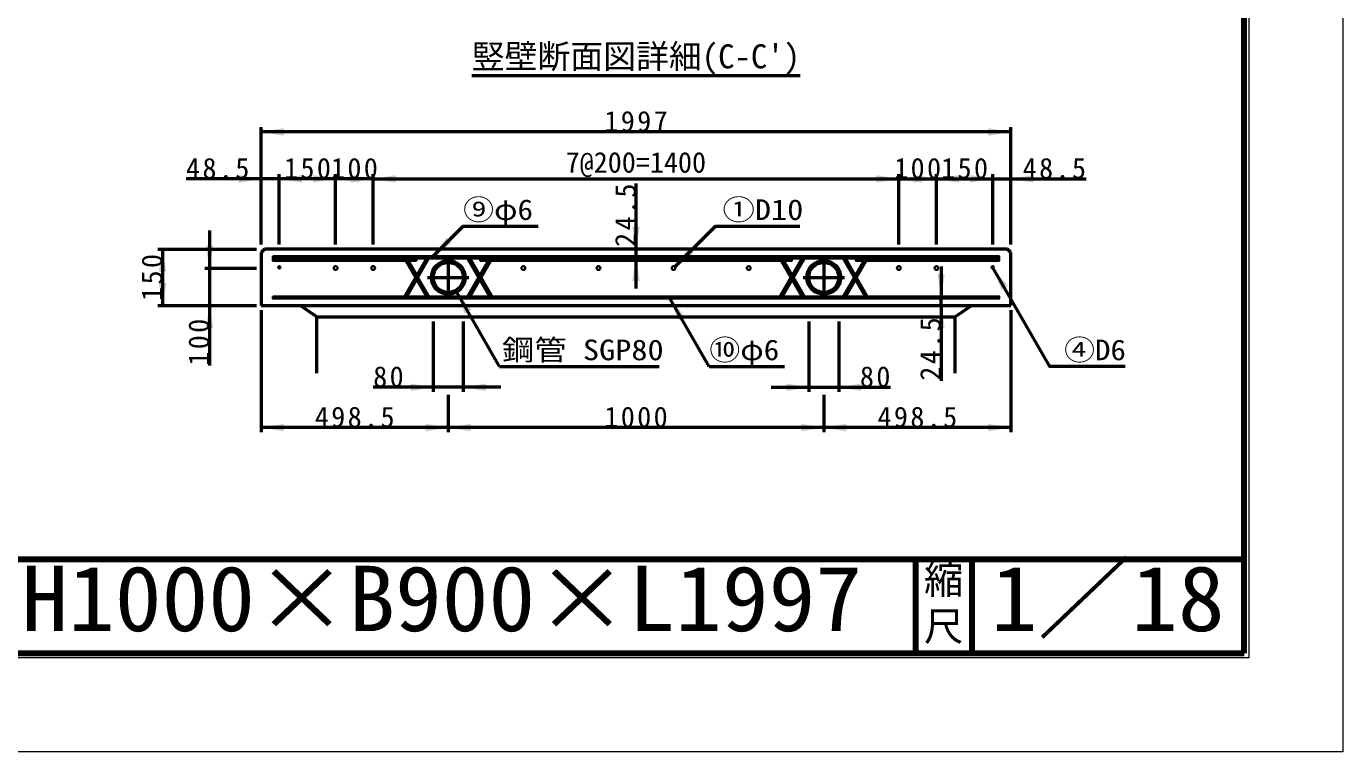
# Model space of a CAD drawing. Units: millimetres, scale not verified, with parts at other scales. Extents: x -2102 to 2102, y -1485 to 1485.
# Drawn here: x 700 to 2102, y -1485 to -712 of the extents above; entities that cross this region are included whole.
import ezdxf
from ezdxf.enums import TextEntityAlignment as Align

# ---------------------------------------------------------------- set-up
doc = ezdxf.new("R2010")
doc.units = ezdxf.units.MM
doc.header["$LTSCALE"] = 5
doc.linetypes.add('LONG_DASHED_DOTTED', pattern=[15.25, 12, -1.5, 0.25, -1.5])
doc.layers.add('0-0_V-nasSTD', color=7, linetype='Continuous', lineweight=50)
doc.layers.add('0-1_0', color=7, linetype='Continuous', lineweight=100)
doc.styles.add('ＭＳ ゴシック', font='')
doc.styles.get('ＭＳ ゴシック').set_extended_font_data('MS Gothic')

msp = doc.modelspace()

# ---------------------------------------------------------------- linework, layer by layer
at = {"layer": '0-0_V-nasSTD'}
for p, q in [((1174.724, -764.768), (1524.724, -764.768)), ((950.324, -944.768), (950.324, -819.768)), ((1749.124, -824.768), (950.324, -824.768)), ((1749.124, -944.768), (1749.124, -819.768)), ((950.324, -874.768), (870.324, -874.768)), ((969.724, -874.768), (950.324, -874.768)), ((969.724, -944.768), (969.724, -869.768)), ((1029.724, -874.768), (969.724, -874.768)), ((1029.724, -944.768), (1029.724, -869.768)), ((1069.724, -874.768), (1029.724, -874.768)), ((1069.724, -944.768), (1069.724, -869.768)), ((1069.724, -874.768), (1629.724, -874.768)), ((1349.724, -949.768), (1349.724, -879.768)), ((1629.724, -944.768), (1629.724, -869.768)), ((1629.724, -874.768), (1669.724, -874.768)), ((1669.724, -944.768), (1669.724, -869.768)), ((1669.724, -874.768), (1729.724, -874.768)), ((1729.724, -944.768), (1729.724, -869.768)), ((1729.724, -874.768), (1749.124, -874.768)), ((1749.124, -874.768), (1829.124, -874.768)), ((1165.485, -925.168), (1133.485, -957.168)), ((1165.485, -925.168), (1245.485, -925.168)), ((1434.324, -925.168), (1391.138, -968.353)), ((1434.324, -925.168), (1524.324, -925.168)), ((895.324, -929.768), (895.324, -969.768)), ((840.324, -949.768), (945.324, -949.768)), ((845.324, -949.768), (845.324, -1009.768)), ((953.924, -949.768), (950.324, -953.368)), ((950.324, -953.368), (950.324, -1009.768)), ((1745.524, -949.768), (953.924, -949.768)), ((1349.724, -959.568), (1349.724, -949.768)), ((1749.124, -953.368), (1745.524, -949.768)), ((1749.124, -1009.768), (1749.124, -953.368)), ((1349.724, -991.568), (1349.724, -959.568)), ((890.324, -969.768), (945.324, -969.768)), ((895.324, -969.768), (895.324, -1009.768)), ((1674.724, -967.968), (1674.724, -999.968)), ((1204.456, -1074.568), (1158.724, -995.356)), ((1427.754, -1074.568), (1386.185, -1002.568)), ((1674.724, -1009.768), (1674.724, -999.968)), ((840.324, -1009.768), (945.324, -1009.768)), ((895.324, -1009.768), (895.324, -1073.768)), ((950.324, -1009.768), (1749.124, -1009.768)), ((950.324, -1014.768), (950.324, -1144.768)), ((1009.724, -1021.768), (991.904, -1009.768)), ((1674.724, -1009.768), (1674.724, -1089.768)), ((1707.544, -1009.768), (1689.724, -1021.768)), ((1689.724, -1081.768), (1689.724, -1021.768)), ((1749.124, -1014.768), (1749.124, -1144.768)), ((1133.724, -1026.768), (1133.724, -1101.768)), ((1165.724, -1026.768), (1165.724, -1101.768)), ((1533.724, -1026.768), (1533.724, -1101.768)), ((1565.724, -1026.768), (1565.724, -1101.768)), ((1204.456, -1074.568), (1374.456, -1074.568)), ((1427.754, -1074.568), (1507.754, -1074.568)), ((1133.724, -1096.768), (1069.724, -1096.768)), ((1165.724, -1096.768), (1133.724, -1096.768)), ((1149.724, -1104.768), (1149.724, -1144.768)), ((1205.724, -1096.768), (1165.724, -1096.768)), ((1493.724, -1096.768), (1533.724, -1096.768)), ((1533.724, -1096.768), (1565.724, -1096.768)), ((1549.724, -1104.768), (1549.724, -1144.768)), ((1565.724, -1096.768), (1620.724, -1096.768)), ((1149.724, -1139.768), (950.324, -1139.768)), ((1549.724, -1139.768), (1149.724, -1139.768)), ((1749.124, -1139.768), (1549.724, -1139.768))]:
    msp.add_line(p, q, dxfattribs=at)
at = {"layer": '0-0_V-nasSTD', "lineweight": 35}
for p, q in [((1126.346, -959.568), (1103.021, -999.968)), ((1104.407, -961.968), (1114.683, -979.768)), ((1105.792, -999.968), (1129.117, -959.568)), ((1116.069, -977.368), (1107.178, -961.968)), ((1115.724, -959.568), (1115.724, -961.968)), ((1170.33, -959.568), (1193.655, -999.968)), ((1196.426, -999.968), (1173.101, -959.568)), ((1183.378, -977.368), (1192.269, -961.968)), ((1195.041, -961.968), (1184.764, -979.768)), ((1526.346, -959.568), (1503.021, -999.968)), ((1504.407, -961.968), (1514.683, -979.768)), ((1505.792, -999.968), (1529.117, -959.568)), ((1516.069, -977.368), (1507.178, -961.968)), ((1570.33, -959.568), (1593.655, -999.968)), ((1596.426, -999.968), (1573.101, -959.568)), ((1583.378, -977.368), (1592.269, -961.968)), ((1595.041, -961.968), (1584.764, -979.768)), ((1117.455, -979.768), (1129.117, -999.968)), ((1170.33, -999.968), (1181.993, -979.768)), ((1517.455, -979.768), (1529.117, -999.968)), ((1570.33, -999.968), (1581.993, -979.768)), ((1126.346, -999.968), (1116.069, -982.168)), ((1183.378, -982.168), (1173.101, -999.968)), ((1526.346, -999.968), (1516.069, -982.168)), ((1583.378, -982.168), (1573.101, -999.968))]:
    msp.add_line(p, q, dxfattribs=at)
at = {"layer": '0-0_V-nasSTD', "linetype": 'LONG_DASHED_DOTTED'}
for p, q in [((1149.724, -957.768), (1149.724, -1001.768)), ((1549.724, -957.768), (1549.724, -1001.768)), ((1127.724, -979.768), (1171.724, -979.768)), ((1527.724, -979.768), (1571.724, -979.768))]:
    msp.add_line(p, q, dxfattribs=at)
at = {"layer": '0-0_V-nasSTD', "lineweight": 100}
for p, q in [((1647.5, -1280), (1647.5, -1380)), ((1707.5, -1280), (1707.5, -1380)), ((-1997.5, -1380), (1997.5, -1380))]:
    msp.add_line(p, q, dxfattribs=at)
at = {"layer": '0-0_V-nasSTD', "lineweight": 18}
for points in [[(-2102.5, -1485), (-2102.5, 1485), (2102.5, 1485), (2102.5, -1485)], [(-2002.5, -1385), (-2002.5, 1385), (2002.5, 1385), (2002.5, -1385)]]:
    msp.add_lwpolyline(points, close=True, dxfattribs=at)
at = {"layer": '0-0_V-nasSTD', "lineweight": 100}
msp.add_lwpolyline([(1997.5, -1380), (1997.5, 1380), (-1997.5, 1380)], dxfattribs=at)
at = {"layer": '0-0_V-nasSTD', "lineweight": 35}
for points in [[(962.724, -957.168), (962.724, -959.568), (1736.724, -959.568), (1736.724, -957.168)], [(962.724, -999.968), (962.724, -1002.368), (1736.724, -1002.368), (1736.724, -999.968)]]:
    msp.add_lwpolyline(points, close=True, dxfattribs=at)
for points in [[(962.724, -959.568), (962.724, -961.968), (1115.724, -961.968)], [(1183.724, -959.568), (1183.724, -961.968), (1515.724, -961.968), (1515.724, -959.568)], [(1583.724, -959.568), (1583.724, -961.968), (1736.724, -961.968), (1736.724, -959.568)]]:
    msp.add_lwpolyline(points, dxfattribs=at)
at = {"layer": '0-0_V-nasSTD'}
for points in [[(1870.692, -1074.568), (1790.692, -1074.568), (1730.324, -970.007)], [(1009.724, -1081.768), (1009.724, -1021.768), (1689.724, -1021.768)]]:
    msp.add_lwpolyline(points, dxfattribs=at)
for centre, radius in [((1149.724, -979.768), 18), ((1149.724, -979.768), 16), ((1549.724, -979.768), 18), ((1549.724, -979.768), 16)]:
    msp.add_circle(centre, radius, dxfattribs=at)
at = {"layer": '0-0_V-nasSTD', "lineweight": 35}
for centre, radius in [((969.724, -968.968), 1.2), ((1029.724, -969.768), 2), ((1069.724, -969.768), 2), ((1229.724, -969.768), 2), ((1309.724, -969.768), 2), ((1389.724, -969.768), 2), ((1469.724, -969.768), 2), ((1629.724, -969.768), 2), ((1669.724, -969.768), 2), ((1729.724, -968.968), 1.2)]:
    msp.add_circle(centre, radius, dxfattribs=at)
at = {"layer": '0-0_V-nasSTD'}
for points in [[(950.324, -824.768), (974.324, -824.768), (974.324, -820.768)], [(950.324, -824.768), (974.324, -828.768), (974.324, -824.768)], [(1725.124, -824.768), (1725.124, -820.768), (1749.124, -824.768)], [(1725.124, -828.768), (1725.124, -824.768), (1749.124, -824.768)], [(926.324, -874.768), (926.324, -870.768), (950.324, -874.768)], [(926.324, -878.768), (926.324, -874.768), (950.324, -874.768)], [(969.724, -874.768), (993.724, -874.768), (993.724, -870.768)], [(969.724, -874.768), (993.724, -878.768), (993.724, -874.768)], [(1005.724, -874.768), (1005.724, -870.768), (1029.724, -874.768)], [(1005.724, -878.768), (1005.724, -874.768), (1029.724, -874.768)], [(1029.724, -874.768), (1053.724, -874.768), (1053.724, -870.768)], [(1029.724, -874.768), (1053.724, -878.768), (1053.724, -874.768)], [(1045.724, -874.768), (1045.724, -870.768), (1069.724, -874.768)], [(1045.724, -878.768), (1045.724, -874.768), (1069.724, -874.768)], [(1069.724, -874.768), (1093.724, -874.768), (1093.724, -870.768)], [(1069.724, -874.768), (1093.724, -878.768), (1093.724, -874.768)], [(1605.724, -874.768), (1605.724, -870.768), (1629.724, -874.768)], [(1605.724, -878.768), (1605.724, -874.768), (1629.724, -874.768)], [(1629.724, -874.768), (1653.724, -874.768), (1653.724, -870.768)], [(1629.724, -874.768), (1653.724, -878.768), (1653.724, -874.768)], [(1645.724, -874.768), (1645.724, -870.768), (1669.724, -874.768)], [(1645.724, -878.768), (1645.724, -874.768), (1669.724, -874.768)], [(1669.724, -874.768), (1693.724, -874.768), (1693.724, -870.768)], [(1669.724, -874.768), (1693.724, -878.768), (1693.724, -874.768)], [(1705.724, -874.768), (1705.724, -870.768), (1729.724, -874.768)], [(1705.724, -878.768), (1705.724, -874.768), (1729.724, -874.768)], [(1749.124, -874.768), (1773.124, -874.768), (1773.124, -870.768)], [(1749.124, -874.768), (1773.124, -878.768), (1773.124, -874.768)], [(1133.485, -957.168), (1147.627, -937.369), (1150.456, -940.197)], [(1345.724, -925.768), (1349.724, -949.768), (1349.724, -925.768)], [(1349.724, -949.768), (1349.724, -925.768), (1353.724, -925.768)], [(841.324, -973.768), (845.324, -973.768), (845.324, -949.768)], [(845.324, -973.768), (845.324, -949.768), (849.324, -973.768)], [(891.324, -945.768), (895.324, -969.768), (895.324, -945.768)], [(895.324, -969.768), (895.324, -945.768), (899.324, -945.768)], [(1133.485, -957.168), (1150.456, -940.197), (1153.284, -943.026)], [(1391.138, -968.353), (1405.28, -948.554), (1408.108, -951.383)], [(1391.138, -968.353), (1408.108, -951.383), (1410.937, -954.211)], [(1345.724, -983.568), (1349.724, -983.568), (1349.724, -959.568)], [(1349.724, -983.568), (1349.724, -959.568), (1353.724, -983.568)], [(1670.724, -975.968), (1674.724, -999.968), (1674.724, -975.968)], [(1674.724, -999.968), (1674.724, -975.968), (1678.724, -975.968)], [(1730.324, -970.007), (1738.86, -992.792), (1742.324, -990.792)], [(1730.324, -970.007), (1742.324, -990.792), (1745.788, -988.792)], [(841.324, -985.768), (845.324, -1009.768), (845.324, -985.768)], [(845.324, -1009.768), (845.324, -985.768), (849.324, -985.768)], [(1158.724, -995.356), (1167.26, -1018.141), (1170.724, -1016.141)], [(1158.724, -995.356), (1170.724, -1016.141), (1174.188, -1014.141)], [(1386.185, -1002.568), (1394.72, -1025.352), (1398.185, -1023.352)], [(1386.185, -1002.568), (1398.185, -1023.352), (1401.649, -1021.352)], [(891.324, -1033.768), (895.324, -1033.768), (895.324, -1009.768)], [(895.324, -1033.768), (895.324, -1009.768), (899.324, -1033.768)], [(1670.724, -1033.768), (1674.724, -1033.768), (1674.724, -1009.768)], [(1674.724, -1033.768), (1674.724, -1009.768), (1678.724, -1033.768)], [(1109.724, -1096.768), (1109.724, -1092.768), (1133.724, -1096.768)], [(1165.724, -1096.768), (1189.724, -1096.768), (1189.724, -1092.768)], [(1509.724, -1096.768), (1509.724, -1092.768), (1533.724, -1096.768)], [(1565.724, -1096.768), (1589.724, -1096.768), (1589.724, -1092.768)], [(1109.724, -1100.768), (1109.724, -1096.768), (1133.724, -1096.768)], [(1165.724, -1096.768), (1189.724, -1100.768), (1189.724, -1096.768)], [(1509.724, -1100.768), (1509.724, -1096.768), (1533.724, -1096.768)], [(1565.724, -1096.768), (1589.724, -1100.768), (1589.724, -1096.768)], [(950.324, -1139.768), (974.324, -1139.768), (974.324, -1135.768)], [(1125.724, -1139.768), (1125.724, -1135.768), (1149.724, -1139.768)], [(1149.724, -1139.768), (1173.724, -1139.768), (1173.724, -1135.768)], [(1525.724, -1139.768), (1525.724, -1135.768), (1549.724, -1139.768)], [(1549.724, -1139.768), (1573.724, -1139.768), (1573.724, -1135.768)], [(1725.124, -1139.768), (1725.124, -1135.768), (1749.124, -1139.768)], [(950.324, -1139.768), (974.324, -1143.768), (974.324, -1139.768)], [(1125.724, -1143.768), (1125.724, -1139.768), (1149.724, -1139.768)], [(1149.724, -1139.768), (1173.724, -1143.768), (1173.724, -1139.768)], [(1525.724, -1143.768), (1525.724, -1139.768), (1549.724, -1139.768)], [(1549.724, -1139.768), (1573.724, -1143.768), (1573.724, -1139.768)], [(1725.124, -1143.768), (1725.124, -1139.768), (1749.124, -1139.768)]]:
    msp.add_solid(points, dxfattribs=at)
at = {"layer": '0-1_0'}
msp.add_line((-1997.5, -1280), (1997.5, -1280), dxfattribs=at)

# ---------------------------------------------------------------- texts
at = {"layer": '0-0_V-nasSTD', "style": 'ＭＳ ゴシック'}
for s, height, p in [("竪壁断面図詳細(C-C')", 25.66, (1174.724, -764.768)), ('7@200=1400', 21.99, (1274.724, -874.768)), ('縮', 30.79, (1656.482, -1326.001)), ('尺', 30.79, (1656.476, -1375.99))]:
    msp.add_text(s, height=height, dxfattribs=at).set_placement(p, align=Align.BOTTOM_LEFT)
for s, height, width, p in [('⑨φ6', 21.99, 1.1, (1165.485, -925.168)), ('①D10', 21.99, 1.15, (1441.824, -925.168)), ('鋼管 SGP80', 21.99, 1.15, (1206.956, -1074.568)), ('⑩φ6', 21.99, 1.1, (1427.754, -1074.568)), ('④D6', 21.99, 1.1, (1805.692, -1074.568)), ('H1000×B900×L1997', 69.65, 1.05, (695, -1377.492)), ('1／18', 69.65, 1.05, (1727.75, -1377.418))]:
    msp.add_text(s, height=height, dxfattribs=dict(at, width=width)).set_placement(p, align=Align.BOTTOM_LEFT)
at = {"layer": '0-0_V-nasSTD', "char_height": 21.99, "attachment_point": 7, "style": 'ＭＳ ゴシック'}
for s, insert in [('\\T1.17;1997', (1315.974, -824.768)), ('\\T1.17;48.5', (870.324, -874.768)), ('\\T1.17;150', (974.724, -874.768)), ('\\T1.17;100', (1024.724, -874.768)), ('\\T1.17;100', (1624.724, -874.768)), ('\\T1.17;150', (1674.724, -874.768)), ('\\T1.17;48.5', (1761.624, -874.768)), ('\\T1.17;80', (1069.724, -1096.768)), ('\\T1.17;80', (1588.224, -1096.768)), ('\\T1.17;498.5', (1007.524, -1139.768)), ('\\T1.17;1000', (1315.974, -1139.768)), ('\\T1.17;498.5', (1606.924, -1139.768))]:
    msp.add_mtext(s, dxfattribs=dict(at, insert=insert))
at = {"layer": '0-0_V-nasSTD', "char_height": 21.99, "attachment_point": 7, "rotation": 90, "style": 'ＭＳ ゴシック'}
for s, insert in [('\\T1.17;24.5', (1349.724, -947.268)), ('\\T1.17;150', (845.324, -1004.768)), ('\\T1.17;100', (895.324, -1073.768)), ('\\T1.17;24.5', (1674.724, -1089.768))]:
    msp.add_mtext(s, dxfattribs=dict(at, insert=insert))

doc.saveas('drawing.dxf')
